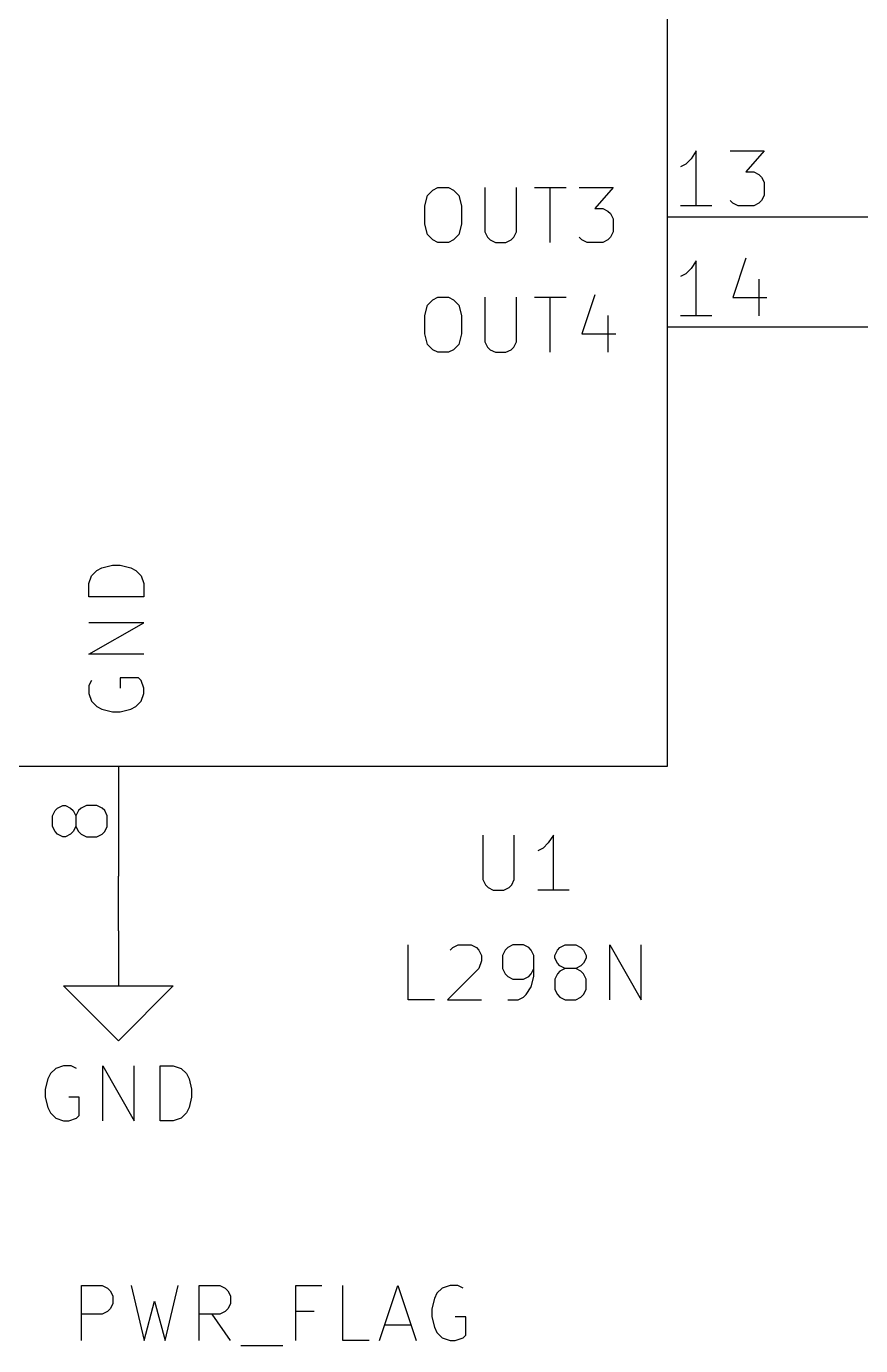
# Model space of a CAD drawing. Extents: x 0.4 to 11.3, y -7.9 to -0.4.
# Drawn here: x 2.166 to 2.926, y -4.978 to -3.776 of the extents above; entities that cross this region are included whole.
import ezdxf

# ---------------------------------------------------------------- set-up
doc = ezdxf.new("R2010")
doc.units = 0
doc.header["$MEASUREMENT"] = 0
for name, color, linetype in [('CYAN2', 4, 'CONTINUOUS'), ('GREEN3', 91, 'CONTINUOUS'), ('LYELLOW', 51, 'CONTINUOUS'), ('RED2', 1, 'CONTINUOUS'), ('RED3', 11, 'CONTINUOUS')]:
    doc.layers.add(name, color=color, linetype=linetype)

msp = doc.modelspace()

# ---------------------------------------------------------------- linework, layer by layer
at = {"layer": 'CYAN2', "linetype": 'CONTINUOUS'}
for p, q in [((2.5314, -3.9303), (2.5362, -3.9255)), ((2.5314, -3.9303), (2.5362, -3.9255)), ((2.5362, -3.9255), (2.5409, -3.9231)), ((2.5362, -3.9255), (2.5409, -3.9231)), ((2.5409, -3.9231), (2.5505, -3.9231)), ((2.5409, -3.9231), (2.5505, -3.9231)), ((2.5505, -3.9231), (2.5552, -3.9255)), ((2.5505, -3.9231), (2.5552, -3.9255)), ((2.5552, -3.9255), (2.56, -3.9303)), ((2.5552, -3.9255), (2.56, -3.9303)), ((2.5838, -3.9231), (2.5838, -3.9636)), ((2.5838, -3.9231), (2.5838, -3.9636)), ((2.6124, -3.9636), (2.6124, -3.9231)), ((2.6124, -3.9636), (2.6124, -3.9231)), ((2.629, -3.9231), (2.6576, -3.9231)), ((2.629, -3.9231), (2.6576, -3.9231)), ((2.6433, -3.9731), (2.6433, -3.9231)), ((2.6433, -3.9731), (2.6433, -3.9231)), ((2.6695, -3.9231), (2.7005, -3.9231)), ((2.6695, -3.9231), (2.7005, -3.9231)), ((2.7005, -3.9231), (2.6838, -3.9422)), ((2.7005, -3.9231), (2.6838, -3.9422)), ((2.529, -3.9398), (2.5314, -3.9303)), ((2.529, -3.9398), (2.5314, -3.9303)), ((2.56, -3.9303), (2.5624, -3.9398)), ((2.56, -3.9303), (2.5624, -3.9398)), ((2.529, -3.9565), (2.529, -3.9398)), ((2.529, -3.9565), (2.529, -3.9398)), ((2.5624, -3.9398), (2.5624, -3.9565)), ((2.5624, -3.9398), (2.5624, -3.9565)), ((2.6838, -3.9422), (2.691, -3.9422)), ((2.6838, -3.9422), (2.691, -3.9422)), ((2.691, -3.9422), (2.6957, -3.9446)), ((2.691, -3.9422), (2.6957, -3.9446)), ((2.6957, -3.9446), (2.6981, -3.9469)), ((2.6957, -3.9446), (2.6981, -3.9469)), ((2.6981, -3.9469), (2.7005, -3.9517)), ((2.6981, -3.9469), (2.7005, -3.9517)), ((2.5314, -3.966), (2.529, -3.9565)), ((2.5314, -3.966), (2.529, -3.9565)), ((2.5624, -3.9565), (2.56, -3.966)), ((2.5624, -3.9565), (2.56, -3.966)), ((2.5838, -3.9636), (2.5862, -3.9684)), ((2.5838, -3.9636), (2.5862, -3.9684)), ((2.61, -3.9684), (2.6124, -3.9636)), ((2.61, -3.9684), (2.6124, -3.9636)), ((2.7005, -3.9636), (2.6981, -3.9684)), ((2.7005, -3.9636), (2.6981, -3.9684)), ((2.7005, -3.9517), (2.7005, -3.9636)), ((2.7005, -3.9517), (2.7005, -3.9636)), ((2.5362, -3.9708), (2.5314, -3.966)), ((2.5362, -3.9708), (2.5314, -3.966)), ((2.5409, -3.9731), (2.5362, -3.9708)), ((2.5409, -3.9731), (2.5362, -3.9708)), ((2.5505, -3.9731), (2.5409, -3.9731)), ((2.5505, -3.9731), (2.5409, -3.9731)), ((2.5552, -3.9708), (2.5505, -3.9731)), ((2.5552, -3.9708), (2.5505, -3.9731)), ((2.56, -3.966), (2.5552, -3.9708)), ((2.56, -3.966), (2.5552, -3.9708)), ((2.5862, -3.9684), (2.5886, -3.9708)), ((2.5862, -3.9684), (2.5886, -3.9708)), ((2.5886, -3.9708), (2.5933, -3.9731)), ((2.5886, -3.9708), (2.5933, -3.9731)), ((2.5933, -3.9731), (2.6029, -3.9731)), ((2.5933, -3.9731), (2.6029, -3.9731)), ((2.6029, -3.9731), (2.6076, -3.9708)), ((2.6029, -3.9731), (2.6076, -3.9708)), ((2.6076, -3.9708), (2.61, -3.9684)), ((2.6076, -3.9708), (2.61, -3.9684)), ((2.6719, -3.9708), (2.6695, -3.9684)), ((2.6719, -3.9708), (2.6695, -3.9684)), ((2.6767, -3.9731), (2.6719, -3.9708)), ((2.6767, -3.9731), (2.6719, -3.9708)), ((2.691, -3.9731), (2.6767, -3.9731)), ((2.691, -3.9731), (2.6767, -3.9731)), ((2.6957, -3.9708), (2.691, -3.9731)), ((2.6957, -3.9708), (2.691, -3.9731)), ((2.6981, -3.9684), (2.6957, -3.9708)), ((2.6981, -3.9684), (2.6957, -3.9708)), ((2.5362, -4.0255), (2.5409, -4.0231)), ((2.5362, -4.0255), (2.5409, -4.0231)), ((2.5409, -4.0231), (2.5505, -4.0231)), ((2.5409, -4.0231), (2.5505, -4.0231)), ((2.5505, -4.0231), (2.5552, -4.0255)), ((2.5505, -4.0231), (2.5552, -4.0255)), ((2.5838, -4.0231), (2.5838, -4.0636)), ((2.5838, -4.0231), (2.5838, -4.0636)), ((2.6124, -4.0636), (2.6124, -4.0231)), ((2.6124, -4.0636), (2.6124, -4.0231)), ((2.629, -4.0231), (2.6576, -4.0231)), ((2.629, -4.0231), (2.6576, -4.0231)), ((2.6433, -4.0731), (2.6433, -4.0231)), ((2.6433, -4.0731), (2.6433, -4.0231)), ((2.6838, -4.0208), (2.6719, -4.0565)), ((2.6838, -4.0208), (2.6719, -4.0565)), ((2.529, -4.0398), (2.5314, -4.0303)), ((2.529, -4.0398), (2.5314, -4.0303)), ((2.5314, -4.0303), (2.5362, -4.0255)), ((2.5314, -4.0303), (2.5362, -4.0255)), ((2.5552, -4.0255), (2.56, -4.0303)), ((2.5552, -4.0255), (2.56, -4.0303)), ((2.56, -4.0303), (2.5624, -4.0398)), ((2.56, -4.0303), (2.5624, -4.0398)), ((2.529, -4.0565), (2.529, -4.0398)), ((2.529, -4.0565), (2.529, -4.0398)), ((2.5624, -4.0398), (2.5624, -4.0565)), ((2.5624, -4.0398), (2.5624, -4.0565)), ((2.6957, -4.0398), (2.6957, -4.0731)), ((2.6957, -4.0398), (2.6957, -4.0731)), ((2.5314, -4.066), (2.529, -4.0565)), ((2.5314, -4.066), (2.529, -4.0565)), ((2.5624, -4.0565), (2.56, -4.066)), ((2.5624, -4.0565), (2.56, -4.066)), ((2.6719, -4.0565), (2.7029, -4.0565)), ((2.6719, -4.0565), (2.7029, -4.0565)), ((2.5362, -4.0708), (2.5314, -4.066)), ((2.5362, -4.0708), (2.5314, -4.066)), ((2.5409, -4.0731), (2.5362, -4.0708)), ((2.5409, -4.0731), (2.5362, -4.0708)), ((2.5552, -4.0708), (2.5505, -4.0731)), ((2.5552, -4.0708), (2.5505, -4.0731)), ((2.56, -4.066), (2.5552, -4.0708)), ((2.56, -4.066), (2.5552, -4.0708)), ((2.5838, -4.0636), (2.5862, -4.0684)), ((2.5838, -4.0636), (2.5862, -4.0684)), ((2.5862, -4.0684), (2.5886, -4.0708)), ((2.5862, -4.0684), (2.5886, -4.0708)), ((2.5886, -4.0708), (2.5933, -4.0731)), ((2.5886, -4.0708), (2.5933, -4.0731)), ((2.6029, -4.0731), (2.6076, -4.0708)), ((2.6029, -4.0731), (2.6076, -4.0708)), ((2.6076, -4.0708), (2.61, -4.0684)), ((2.6076, -4.0708), (2.61, -4.0684)), ((2.61, -4.0684), (2.6124, -4.0636)), ((2.61, -4.0684), (2.6124, -4.0636)), ((2.5505, -4.0731), (2.5409, -4.0731)), ((2.5505, -4.0731), (2.5409, -4.0731)), ((2.5933, -4.0731), (2.6029, -4.0731)), ((2.5933, -4.0731), (2.6029, -4.0731)), ((2.2255, -4.2767), (2.2303, -4.2719)), ((2.2255, -4.2767), (2.2303, -4.2719)), ((2.2303, -4.2719), (2.235, -4.2695)), ((2.2303, -4.2719), (2.235, -4.2695)), ((2.235, -4.2695), (2.2446, -4.2671)), ((2.235, -4.2695), (2.2446, -4.2671)), ((2.2446, -4.2671), (2.2517, -4.2671)), ((2.2446, -4.2671), (2.2517, -4.2671)), ((2.2517, -4.2671), (2.2612, -4.2695)), ((2.2517, -4.2671), (2.2612, -4.2695)), ((2.2612, -4.2695), (2.266, -4.2719)), ((2.2612, -4.2695), (2.266, -4.2719)), ((2.266, -4.2719), (2.2708, -4.2767)), ((2.266, -4.2719), (2.2708, -4.2767)), ((2.2231, -4.2838), (2.2255, -4.2767)), ((2.2231, -4.2838), (2.2255, -4.2767)), ((2.2231, -4.2957), (2.2231, -4.2838)), ((2.2231, -4.2957), (2.2231, -4.2838)), ((2.2708, -4.2767), (2.2731, -4.2838)), ((2.2708, -4.2767), (2.2731, -4.2838)), ((2.2731, -4.2838), (2.2731, -4.2957)), ((2.2731, -4.2838), (2.2731, -4.2957)), ((2.2731, -4.2957), (2.2231, -4.2957)), ((2.2731, -4.2957), (2.2231, -4.2957)), ((2.2231, -4.3481), (2.2731, -4.3195)), ((2.2731, -4.3195), (2.2231, -4.3195)), ((2.2231, -4.3481), (2.2731, -4.3195)), ((2.2731, -4.3195), (2.2231, -4.3195)), ((2.2731, -4.3481), (2.2231, -4.3481)), ((2.2731, -4.3481), (2.2231, -4.3481)), ((2.2255, -4.3719), (2.2231, -4.3767)), ((2.2255, -4.3719), (2.2231, -4.3767)), ((2.2684, -4.3695), (2.2517, -4.3695)), ((2.2517, -4.3695), (2.2517, -4.379)), ((2.2684, -4.3695), (2.2517, -4.3695)), ((2.2517, -4.3695), (2.2517, -4.379)), ((2.2708, -4.3719), (2.2684, -4.3695)), ((2.2708, -4.3719), (2.2684, -4.3695)), ((2.2731, -4.379), (2.2708, -4.3719)), ((2.2731, -4.379), (2.2708, -4.3719)), ((2.2231, -4.3767), (2.2231, -4.3838)), ((2.2231, -4.3767), (2.2231, -4.3838)), ((2.2231, -4.3838), (2.2255, -4.3909)), ((2.2231, -4.3838), (2.2255, -4.3909)), ((2.2708, -4.3909), (2.2731, -4.3838)), ((2.2708, -4.3909), (2.2731, -4.3838)), ((2.2731, -4.3838), (2.2731, -4.379)), ((2.2731, -4.3838), (2.2731, -4.379)), ((2.2255, -4.3909), (2.2303, -4.3957)), ((2.2255, -4.3909), (2.2303, -4.3957)), ((2.2303, -4.3957), (2.235, -4.3981)), ((2.2303, -4.3957), (2.235, -4.3981)), ((2.2612, -4.3981), (2.266, -4.3957)), ((2.2612, -4.3981), (2.266, -4.3957)), ((2.266, -4.3957), (2.2708, -4.3909)), ((2.266, -4.3957), (2.2708, -4.3909)), ((2.235, -4.3981), (2.2446, -4.4005)), ((2.235, -4.3981), (2.2446, -4.4005)), ((2.2446, -4.4005), (2.2517, -4.4005)), ((2.2446, -4.4005), (2.2517, -4.4005)), ((2.2517, -4.4005), (2.2612, -4.3981)), ((2.2517, -4.4005), (2.2612, -4.3981)), ((2.5819, -4.5128), (2.5819, -4.5533)), ((2.5819, -4.5128), (2.5819, -4.5533)), ((2.6105, -4.5533), (2.6105, -4.5128)), ((2.6105, -4.5533), (2.6105, -4.5128)), ((2.6462, -4.5128), (2.6414, -4.5199)), ((2.6462, -4.5128), (2.6414, -4.5199)), ((2.6462, -4.5628), (2.6462, -4.5128)), ((2.6462, -4.5628), (2.6462, -4.5128)), ((2.6367, -4.5247), (2.6319, -4.5271)), ((2.6367, -4.5247), (2.6319, -4.5271)), ((2.6414, -4.5199), (2.6367, -4.5247)), ((2.6414, -4.5199), (2.6367, -4.5247)), ((2.5819, -4.5533), (2.5843, -4.558)), ((2.5819, -4.5533), (2.5843, -4.558)), ((2.5843, -4.558), (2.5867, -4.5604)), ((2.5843, -4.558), (2.5867, -4.5604)), ((2.5867, -4.5604), (2.5914, -4.5628)), ((2.5867, -4.5604), (2.5914, -4.5628)), ((2.5914, -4.5628), (2.6009, -4.5628)), ((2.5914, -4.5628), (2.6009, -4.5628)), ((2.6009, -4.5628), (2.6057, -4.5604)), ((2.6009, -4.5628), (2.6057, -4.5604)), ((2.6057, -4.5604), (2.6081, -4.558)), ((2.6057, -4.5604), (2.6081, -4.558)), ((2.6081, -4.558), (2.6105, -4.5533)), ((2.6081, -4.558), (2.6105, -4.5533)), ((2.6605, -4.5628), (2.6319, -4.5628)), ((2.6605, -4.5628), (2.6319, -4.5628)), ((2.514, -4.6628), (2.514, -4.6128)), ((2.514, -4.6628), (2.514, -4.6128)), ((2.5521, -4.6176), (2.5545, -4.6152)), ((2.5521, -4.6176), (2.5545, -4.6152)), ((2.5545, -4.6152), (2.5593, -4.6128)), ((2.5545, -4.6152), (2.5593, -4.6128)), ((2.5593, -4.6128), (2.5712, -4.6128)), ((2.5593, -4.6128), (2.5712, -4.6128)), ((2.5712, -4.6128), (2.576, -4.6152)), ((2.5712, -4.6128), (2.576, -4.6152)), ((2.576, -4.6152), (2.5783, -4.6176)), ((2.576, -4.6152), (2.5783, -4.6176)), ((2.5783, -4.6176), (2.5807, -4.6223)), ((2.5783, -4.6176), (2.5807, -4.6223)), ((2.5807, -4.6223), (2.5807, -4.6271)), ((2.5807, -4.6223), (2.5807, -4.6271)), ((2.6021, -4.6176), (2.5998, -4.6223)), ((2.6021, -4.6176), (2.5998, -4.6223)), ((2.5998, -4.6223), (2.5998, -4.6342)), ((2.5998, -4.6223), (2.5998, -4.6342)), ((2.6045, -4.6152), (2.6021, -4.6176)), ((2.6045, -4.6152), (2.6021, -4.6176)), ((2.6093, -4.6128), (2.6045, -4.6152)), ((2.6093, -4.6128), (2.6045, -4.6152)), ((2.6188, -4.6128), (2.6093, -4.6128)), ((2.6188, -4.6128), (2.6093, -4.6128)), ((2.6236, -4.6152), (2.6188, -4.6128)), ((2.6236, -4.6152), (2.6188, -4.6128)), ((2.626, -4.6176), (2.6236, -4.6152)), ((2.626, -4.6176), (2.6236, -4.6152)), ((2.6283, -4.6223), (2.626, -4.6176)), ((2.6283, -4.6223), (2.626, -4.6176)), ((2.6283, -4.6414), (2.6283, -4.6223)), ((2.6283, -4.6414), (2.6283, -4.6223)), ((2.6474, -4.6223), (2.6498, -4.6176)), ((2.6474, -4.6223), (2.6498, -4.6176)), ((2.6474, -4.6247), (2.6474, -4.6223)), ((2.6474, -4.6247), (2.6474, -4.6223)), ((2.6498, -4.6176), (2.6521, -4.6152)), ((2.6498, -4.6176), (2.6521, -4.6152)), ((2.6521, -4.6152), (2.6569, -4.6128)), ((2.6521, -4.6152), (2.6569, -4.6128)), ((2.6569, -4.6128), (2.6664, -4.6128)), ((2.6569, -4.6128), (2.6664, -4.6128)), ((2.6664, -4.6128), (2.6712, -4.6152)), ((2.6664, -4.6128), (2.6712, -4.6152)), ((2.6712, -4.6152), (2.6736, -4.6176)), ((2.6712, -4.6152), (2.6736, -4.6176)), ((2.6736, -4.6176), (2.676, -4.6223)), ((2.6736, -4.6176), (2.676, -4.6223)), ((2.676, -4.6223), (2.676, -4.6247)), ((2.676, -4.6223), (2.676, -4.6247)), ((2.6974, -4.6628), (2.6974, -4.6128)), ((2.6974, -4.6128), (2.7259, -4.6628)), ((2.6974, -4.6628), (2.6974, -4.6128)), ((2.6974, -4.6128), (2.7259, -4.6628)), ((2.7259, -4.6628), (2.7259, -4.6128)), ((2.7259, -4.6628), (2.7259, -4.6128)), ((2.5783, -4.6342), (2.5498, -4.6628)), ((2.5783, -4.6342), (2.5498, -4.6628)), ((2.5807, -4.6271), (2.5783, -4.6342)), ((2.5807, -4.6271), (2.5783, -4.6342)), ((2.5998, -4.6342), (2.6021, -4.639)), ((2.5998, -4.6342), (2.6021, -4.639)), ((2.626, -4.639), (2.6283, -4.6342)), ((2.626, -4.639), (2.6283, -4.6342)), ((2.6498, -4.6295), (2.6474, -4.6247)), ((2.6498, -4.6295), (2.6474, -4.6247)), ((2.6521, -4.6319), (2.6498, -4.6295)), ((2.6521, -4.6319), (2.6498, -4.6295)), ((2.6569, -4.6342), (2.6521, -4.6319)), ((2.6569, -4.6342), (2.6521, -4.6319)), ((2.6569, -4.6342), (2.6521, -4.6366)), ((2.6569, -4.6342), (2.6521, -4.6366)), ((2.6664, -4.6342), (2.6569, -4.6342)), ((2.6664, -4.6342), (2.6569, -4.6342)), ((2.6712, -4.6319), (2.6664, -4.6342)), ((2.6712, -4.6319), (2.6664, -4.6342)), ((2.6712, -4.6366), (2.6664, -4.6342)), ((2.6712, -4.6366), (2.6664, -4.6342)), ((2.6736, -4.6295), (2.6712, -4.6319)), ((2.6736, -4.6295), (2.6712, -4.6319)), ((2.676, -4.6247), (2.6736, -4.6295)), ((2.676, -4.6247), (2.6736, -4.6295)), ((2.6021, -4.639), (2.6045, -4.6414)), ((2.6021, -4.639), (2.6045, -4.6414)), ((2.6045, -4.6414), (2.6093, -4.6438)), ((2.6045, -4.6414), (2.6093, -4.6438)), ((2.6093, -4.6438), (2.6188, -4.6438)), ((2.6093, -4.6438), (2.6188, -4.6438)), ((2.6188, -4.6438), (2.6236, -4.6414)), ((2.6188, -4.6438), (2.6236, -4.6414)), ((2.6236, -4.6414), (2.626, -4.639)), ((2.6236, -4.6414), (2.626, -4.639)), ((2.626, -4.6509), (2.6283, -4.6414)), ((2.626, -4.6509), (2.6283, -4.6414)), ((2.6498, -4.639), (2.6474, -4.6438)), ((2.6498, -4.639), (2.6474, -4.6438)), ((2.6474, -4.6438), (2.6474, -4.6533)), ((2.6474, -4.6438), (2.6474, -4.6533)), ((2.6521, -4.6366), (2.6498, -4.639)), ((2.6521, -4.6366), (2.6498, -4.639)), ((2.6736, -4.639), (2.6712, -4.6366)), ((2.6736, -4.639), (2.6712, -4.6366)), ((2.676, -4.6438), (2.6736, -4.639)), ((2.676, -4.6438), (2.6736, -4.639)), ((2.676, -4.6533), (2.676, -4.6438)), ((2.676, -4.6533), (2.676, -4.6438)), ((2.6188, -4.6604), (2.6212, -4.658)), ((2.6188, -4.6604), (2.6212, -4.658)), ((2.6212, -4.658), (2.626, -4.6509)), ((2.6212, -4.658), (2.626, -4.6509)), ((2.6474, -4.6533), (2.6498, -4.658)), ((2.6474, -4.6533), (2.6498, -4.658)), ((2.6498, -4.658), (2.6521, -4.6604)), ((2.6498, -4.658), (2.6521, -4.6604)), ((2.6712, -4.6604), (2.6736, -4.658)), ((2.6712, -4.6604), (2.6736, -4.658)), ((2.6736, -4.658), (2.676, -4.6533)), ((2.6736, -4.658), (2.676, -4.6533)), ((2.5379, -4.6628), (2.514, -4.6628)), ((2.5379, -4.6628), (2.514, -4.6628)), ((2.5498, -4.6628), (2.5807, -4.6628)), ((2.5498, -4.6628), (2.5807, -4.6628)), ((2.6045, -4.6628), (2.614, -4.6628)), ((2.6045, -4.6628), (2.614, -4.6628)), ((2.614, -4.6628), (2.6188, -4.6604)), ((2.614, -4.6628), (2.6188, -4.6604)), ((2.6521, -4.6604), (2.6569, -4.6628)), ((2.6521, -4.6604), (2.6569, -4.6628)), ((2.6569, -4.6628), (2.6664, -4.6628)), ((2.6569, -4.6628), (2.6664, -4.6628)), ((2.6664, -4.6628), (2.6712, -4.6604)), ((2.6664, -4.6628), (2.6712, -4.6604)), ((2.1881, -4.7299), (2.1857, -4.7347)), ((2.1881, -4.7299), (2.1857, -4.7347)), ((2.1929, -4.7252), (2.1881, -4.7299)), ((2.1929, -4.7252), (2.1881, -4.7299)), ((2.2, -4.7228), (2.1929, -4.7252)), ((2.2, -4.7228), (2.1929, -4.7252)), ((2.2071, -4.7228), (2.2, -4.7228)), ((2.2071, -4.7228), (2.2, -4.7228)), ((2.2119, -4.7252), (2.2071, -4.7228)), ((2.2119, -4.7252), (2.2071, -4.7228)), ((2.2357, -4.7728), (2.2357, -4.7228)), ((2.2357, -4.7228), (2.2643, -4.7728)), ((2.2357, -4.7728), (2.2357, -4.7228)), ((2.2357, -4.7228), (2.2643, -4.7728)), ((2.2643, -4.7728), (2.2643, -4.7228)), ((2.2643, -4.7728), (2.2643, -4.7228)), ((2.2881, -4.7728), (2.2881, -4.7228)), ((2.2881, -4.7228), (2.3, -4.7228)), ((2.2881, -4.7728), (2.2881, -4.7228)), ((2.2881, -4.7228), (2.3, -4.7228)), ((2.3, -4.7228), (2.3071, -4.7252)), ((2.3, -4.7228), (2.3071, -4.7252)), ((2.3071, -4.7252), (2.3119, -4.7299)), ((2.3071, -4.7252), (2.3119, -4.7299)), ((2.3119, -4.7299), (2.3143, -4.7347)), ((2.3119, -4.7299), (2.3143, -4.7347)), ((2.1857, -4.7347), (2.1833, -4.7442)), ((2.1857, -4.7347), (2.1833, -4.7442)), ((2.1833, -4.7442), (2.1833, -4.7514)), ((2.1833, -4.7442), (2.1833, -4.7514)), ((2.3143, -4.7347), (2.3167, -4.7442)), ((2.3143, -4.7347), (2.3167, -4.7442)), ((2.3167, -4.7442), (2.3167, -4.7514)), ((2.3167, -4.7442), (2.3167, -4.7514)), ((2.1833, -4.7514), (2.1857, -4.7609)), ((2.1833, -4.7514), (2.1857, -4.7609)), ((2.2143, -4.7514), (2.2048, -4.7514)), ((2.2143, -4.7514), (2.2048, -4.7514)), ((2.2143, -4.768), (2.2143, -4.7514)), ((2.2143, -4.768), (2.2143, -4.7514)), ((2.3167, -4.7514), (2.3143, -4.7609)), ((2.3167, -4.7514), (2.3143, -4.7609)), ((2.1857, -4.7609), (2.1881, -4.7657)), ((2.1857, -4.7609), (2.1881, -4.7657)), ((2.1881, -4.7657), (2.1929, -4.7704)), ((2.1881, -4.7657), (2.1929, -4.7704)), ((2.2119, -4.7704), (2.2143, -4.768)), ((2.2119, -4.7704), (2.2143, -4.768)), ((2.3119, -4.7657), (2.3071, -4.7704)), ((2.3119, -4.7657), (2.3071, -4.7704)), ((2.3143, -4.7609), (2.3119, -4.7657)), ((2.3143, -4.7609), (2.3119, -4.7657)), ((2.1929, -4.7704), (2.2, -4.7728)), ((2.1929, -4.7704), (2.2, -4.7728)), ((2.2, -4.7728), (2.2048, -4.7728)), ((2.2, -4.7728), (2.2048, -4.7728)), ((2.2048, -4.7728), (2.2119, -4.7704)), ((2.2048, -4.7728), (2.2119, -4.7704)), ((2.3, -4.7728), (2.2881, -4.7728)), ((2.3, -4.7728), (2.2881, -4.7728)), ((2.3071, -4.7704), (2.3, -4.7728)), ((2.3071, -4.7704), (2.3, -4.7728)), ((2.2163, -4.9728), (2.2163, -4.9228)), ((2.2163, -4.9228), (2.2353, -4.9228)), ((2.2353, -4.9228), (2.2401, -4.9252)), ((2.2615, -4.9228), (2.2734, -4.9728)), ((2.2925, -4.9728), (2.3044, -4.9228)), ((2.3234, -4.9728), (2.3234, -4.9228)), ((2.3234, -4.9228), (2.3425, -4.9228)), ((2.3425, -4.9228), (2.3472, -4.9252)), ((2.4115, -4.9728), (2.4115, -4.9228)), ((2.4115, -4.9228), (2.4353, -4.9228)), ((2.4544, -4.9728), (2.4544, -4.9228)), ((2.4877, -4.9728), (2.5044, -4.9228)), ((2.5044, -4.9228), (2.521, -4.9728)), ((2.552, -4.9228), (2.5449, -4.9252)), ((2.5591, -4.9228), (2.552, -4.9228)), ((2.5639, -4.9252), (2.5591, -4.9228)), ((2.2401, -4.9252), (2.2425, -4.9276)), ((2.2425, -4.9276), (2.2449, -4.9323)), ((2.2449, -4.9323), (2.2449, -4.9395)), ((2.3472, -4.9252), (2.3496, -4.9276)), ((2.3496, -4.9276), (2.352, -4.9323)), ((2.352, -4.9323), (2.352, -4.9395)), ((2.5377, -4.9347), (2.5353, -4.9442)), ((2.5401, -4.9299), (2.5377, -4.9347)), ((2.5449, -4.9252), (2.5401, -4.9299)), ((2.2401, -4.9466), (2.2353, -4.949)), ((2.2425, -4.9442), (2.2401, -4.9466)), ((2.2449, -4.9395), (2.2425, -4.9442)), ((2.2734, -4.9728), (2.2829, -4.9371)), ((2.2829, -4.9371), (2.2925, -4.9728)), ((2.3472, -4.9466), (2.3425, -4.949)), ((2.3496, -4.9442), (2.3472, -4.9466)), ((2.352, -4.9395), (2.3496, -4.9442)), ((2.4282, -4.9466), (2.4115, -4.9466)), ((2.5353, -4.9442), (2.5353, -4.9514)), ((2.2353, -4.949), (2.2163, -4.949)), ((2.3425, -4.949), (2.3234, -4.949)), ((2.352, -4.9728), (2.3353, -4.949)), ((2.4925, -4.9585), (2.5163, -4.9585)), ((2.5353, -4.9514), (2.5377, -4.9609)), ((2.5663, -4.9514), (2.5568, -4.9514)), ((2.5663, -4.968), (2.5663, -4.9514)), ((2.5377, -4.9609), (2.5401, -4.9657)), ((2.5401, -4.9657), (2.5449, -4.9704)), ((2.5449, -4.9704), (2.552, -4.9728)), ((2.5568, -4.9728), (2.5639, -4.9704)), ((2.5639, -4.9704), (2.5663, -4.968)), ((2.3615, -4.9776), (2.3996, -4.9776)), ((2.4782, -4.9728), (2.4544, -4.9728)), ((2.552, -4.9728), (2.5568, -4.9728))]:
    msp.add_line(p, q, dxfattribs=at)
at = {"layer": 'GREEN3', "linetype": 'CONTINUOUS'}
for p, q in [((2.85, -3.95), (4.05, -3.95)), ((2.85, -4.05), (3.15, -4.05)), ((2.25, -4.6), (2.25, -4.55))]:
    msp.add_line(p, q, dxfattribs=at)
at = {"layer": 'LYELLOW', "linetype": 'CONTINUOUS'}
for p, q in [((2.75, -4.45), (2.75, -3.25)), ((1.75, -4.45), (2.75, -4.45))]:
    msp.add_line(p, q, dxfattribs=at)
at = {"layer": 'RED2', "linetype": 'CONTINUOUS'}
for p, q in [((2.75, -4.45), (2.75, -3.25)), ((2.75, -3.95), (2.85, -3.95)), ((2.75, -3.95), (2.85, -3.95)), ((2.75, -4.05), (2.85, -4.05)), ((2.75, -4.05), (2.85, -4.05)), ((1.75, -4.45), (2.75, -4.45)), ((2.25, -4.45), (2.25, -4.55)), ((2.25, -4.45), (2.25, -4.55)), ((2.25, -4.6), (2.25, -4.65)), ((2.25, -4.7), (2.2, -4.65)), ((2.2, -4.65), (2.25, -4.65)), ((2.25, -4.65), (2.3, -4.65)), ((2.3, -4.65), (2.25, -4.7))]:
    msp.add_line(p, q, dxfattribs=at)
at = {"layer": 'RED3', "linetype": 'CONTINUOUS'}
for p, q in [((2.7762, -3.8899), (2.7714, -3.897)), ((2.7762, -3.8899), (2.7714, -3.897)), ((2.7762, -3.9399), (2.7762, -3.8899)), ((2.7762, -3.9399), (2.7762, -3.8899)), ((2.8071, -3.8899), (2.8381, -3.8899)), ((2.8071, -3.8899), (2.8381, -3.8899)), ((2.8381, -3.8899), (2.8214, -3.9089)), ((2.8381, -3.8899), (2.8214, -3.9089)), ((2.7667, -3.9018), (2.7619, -3.9042)), ((2.7667, -3.9018), (2.7619, -3.9042)), ((2.7714, -3.897), (2.7667, -3.9018)), ((2.7714, -3.897), (2.7667, -3.9018)), ((2.8214, -3.9089), (2.8286, -3.9089)), ((2.8214, -3.9089), (2.8286, -3.9089)), ((2.8286, -3.9089), (2.8333, -3.9113)), ((2.8286, -3.9089), (2.8333, -3.9113)), ((2.8333, -3.9113), (2.8357, -3.9137)), ((2.8333, -3.9113), (2.8357, -3.9137)), ((2.8357, -3.9137), (2.8381, -3.9184)), ((2.8357, -3.9137), (2.8381, -3.9184)), ((2.8381, -3.9184), (2.8381, -3.9304)), ((2.8381, -3.9184), (2.8381, -3.9304)), ((2.8095, -3.9375), (2.8071, -3.9351)), ((2.8095, -3.9375), (2.8071, -3.9351)), ((2.8143, -3.9399), (2.8095, -3.9375)), ((2.8143, -3.9399), (2.8095, -3.9375)), ((2.8333, -3.9375), (2.8286, -3.9399)), ((2.8333, -3.9375), (2.8286, -3.9399)), ((2.8357, -3.9351), (2.8333, -3.9375)), ((2.8357, -3.9351), (2.8333, -3.9375)), ((2.8381, -3.9304), (2.8357, -3.9351)), ((2.8381, -3.9304), (2.8357, -3.9351)), ((2.7905, -3.9399), (2.7619, -3.9399)), ((2.7905, -3.9399), (2.7619, -3.9399)), ((2.8286, -3.9399), (2.8143, -3.9399)), ((2.8286, -3.9399), (2.8143, -3.9399)), ((2.8214, -3.9875), (2.8095, -4.0232)), ((2.8214, -3.9875), (2.8095, -4.0232)), ((2.7714, -3.997), (2.7667, -4.0018)), ((2.7714, -3.997), (2.7667, -4.0018)), ((2.7762, -3.9899), (2.7714, -3.997)), ((2.7762, -3.9899), (2.7714, -3.997)), ((2.7762, -4.0399), (2.7762, -3.9899)), ((2.7762, -4.0399), (2.7762, -3.9899)), ((2.7667, -4.0018), (2.7619, -4.0042)), ((2.7667, -4.0018), (2.7619, -4.0042)), ((2.8333, -4.0065), (2.8333, -4.0399)), ((2.8333, -4.0065), (2.8333, -4.0399)), ((2.8095, -4.0232), (2.8405, -4.0232)), ((2.8095, -4.0232), (2.8405, -4.0232)), ((2.7905, -4.0399), (2.7619, -4.0399)), ((2.7905, -4.0399), (2.7619, -4.0399)), ((2.1899, -4.4952), (2.1923, -4.4905)), ((2.1899, -4.4952), (2.1923, -4.4905)), ((2.1923, -4.4905), (2.1946, -4.4881)), ((2.1923, -4.4905), (2.1946, -4.4881)), ((2.1946, -4.4881), (2.1994, -4.4857)), ((2.1946, -4.4881), (2.1994, -4.4857)), ((2.1994, -4.4857), (2.2018, -4.4857)), ((2.1994, -4.4857), (2.2018, -4.4857)), ((2.2018, -4.4857), (2.2065, -4.4881)), ((2.2018, -4.4857), (2.2065, -4.4881)), ((2.2065, -4.4881), (2.2089, -4.4905)), ((2.2065, -4.4881), (2.2089, -4.4905)), ((2.2089, -4.4905), (2.2113, -4.4952)), ((2.2089, -4.4905), (2.2113, -4.4952)), ((2.2137, -4.4905), (2.2113, -4.4952)), ((2.2137, -4.4905), (2.2113, -4.4952)), ((2.2161, -4.4881), (2.2137, -4.4905)), ((2.2161, -4.4881), (2.2137, -4.4905)), ((2.2208, -4.4857), (2.2161, -4.4881)), ((2.2208, -4.4857), (2.2161, -4.4881)), ((2.2304, -4.4857), (2.2208, -4.4857)), ((2.2304, -4.4857), (2.2208, -4.4857)), ((2.2351, -4.4881), (2.2304, -4.4857)), ((2.2351, -4.4881), (2.2304, -4.4857)), ((2.2375, -4.4905), (2.2351, -4.4881)), ((2.2375, -4.4905), (2.2351, -4.4881)), ((2.2399, -4.4952), (2.2375, -4.4905)), ((2.2399, -4.4952), (2.2375, -4.4905)), ((2.1899, -4.5048), (2.1899, -4.4952)), ((2.1899, -4.5048), (2.1899, -4.4952)), ((2.2113, -4.4952), (2.2113, -4.5048)), ((2.2113, -4.4952), (2.2113, -4.5048)), ((2.2399, -4.5048), (2.2399, -4.4952)), ((2.2399, -4.5048), (2.2399, -4.4952)), ((2.1923, -4.5095), (2.1899, -4.5048)), ((2.1923, -4.5095), (2.1899, -4.5048)), ((2.1946, -4.5119), (2.1923, -4.5095)), ((2.1946, -4.5119), (2.1923, -4.5095)), ((2.1994, -4.5143), (2.1946, -4.5119)), ((2.1994, -4.5143), (2.1946, -4.5119)), ((2.2018, -4.5143), (2.1994, -4.5143)), ((2.2018, -4.5143), (2.1994, -4.5143)), ((2.2065, -4.5119), (2.2018, -4.5143)), ((2.2065, -4.5119), (2.2018, -4.5143)), ((2.2089, -4.5095), (2.2065, -4.5119)), ((2.2089, -4.5095), (2.2065, -4.5119)), ((2.2113, -4.5048), (2.2089, -4.5095)), ((2.2113, -4.5048), (2.2089, -4.5095)), ((2.2113, -4.5048), (2.2137, -4.5095)), ((2.2113, -4.5048), (2.2137, -4.5095)), ((2.2137, -4.5095), (2.2161, -4.5119)), ((2.2137, -4.5095), (2.2161, -4.5119)), ((2.2161, -4.5119), (2.2208, -4.5143)), ((2.2161, -4.5119), (2.2208, -4.5143)), ((2.2208, -4.5143), (2.2304, -4.5143)), ((2.2208, -4.5143), (2.2304, -4.5143)), ((2.2304, -4.5143), (2.2351, -4.5119)), ((2.2304, -4.5143), (2.2351, -4.5119)), ((2.2351, -4.5119), (2.2375, -4.5095)), ((2.2351, -4.5119), (2.2375, -4.5095)), ((2.2375, -4.5095), (2.2399, -4.5048)), ((2.2375, -4.5095), (2.2399, -4.5048))]:
    msp.add_line(p, q, dxfattribs=at)

doc.saveas('drawing.dxf')
